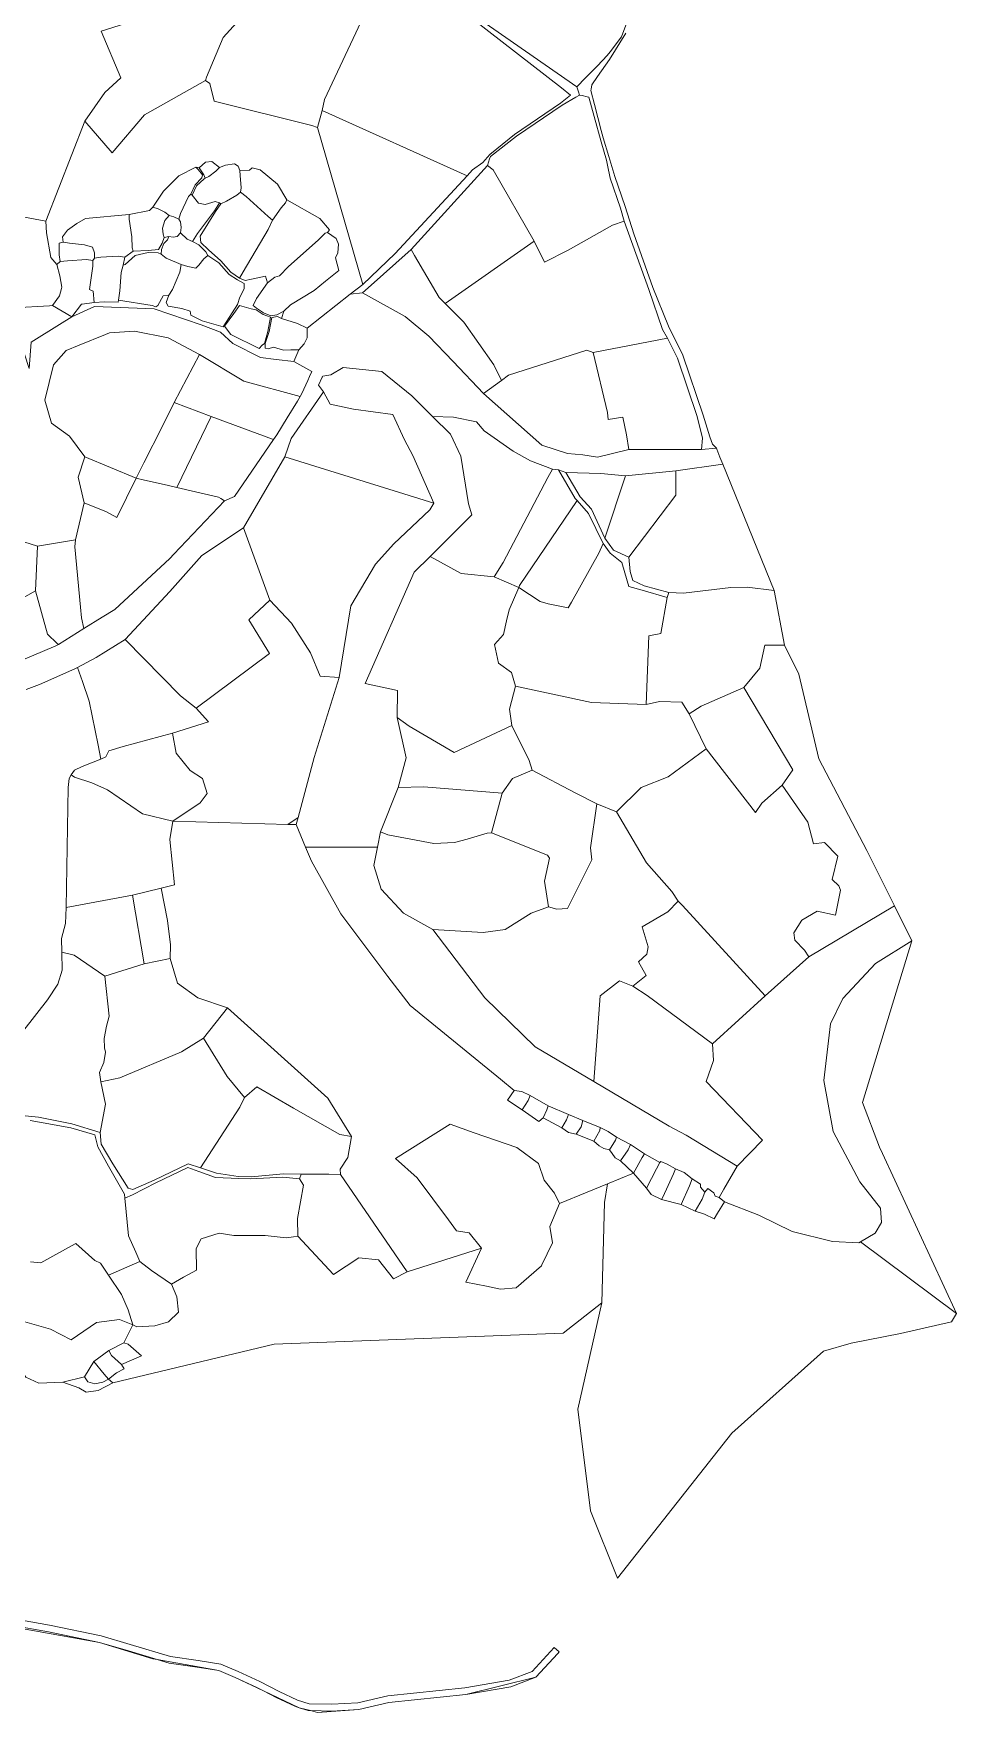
# Model space of a CAD drawing. Header units: metres. Extents: x 542555 to 550520, y 1840485 to 1846995.
# Drawn here: x 548103 to 548652, y 1840485 to 1841484 of the extents above; entities that cross this region are included whole.
import ezdxf

# ---------------------------------------------------------------- set-up
doc = ezdxf.new("R2010")
doc.units = ezdxf.units.M
doc.header["$MEASUREMENT"] = 0
doc.layers.add('Level 30', color=7, linetype='Continuous', lineweight=0)

msp = doc.modelspace()

# ---------------------------------------------------------------- linework, layer by layer
at = {"layer": 'Level 30', "color": 7, "linetype": 'Continuous', "lineweight": 0, "flags": 128}
for points in [[(548466.4483, 1841562.2186), (548468.21, 1841552.74), (548466.53, 1841538.55), (548464.9396, 1841528.7557), (548461.17, 1841505.54), (548458.6708, 1841498.8053), (548452.39, 1841481.88), (548445.5209, 1841472.8849), (548443.86, 1841470.71), (548437.9622, 1841464.6264), (548430.8931, 1841457.3346), (548425.77, 1841452.05), (548364.61, 1841494.42), (548377.06, 1841518.1), (548410.59, 1841556.35), (548406.58, 1841560.08), (548420.91, 1841585.74), (548456.52, 1841578), (548463.69, 1841577.06), (548466.4483, 1841562.2186)], [(548205.37, 1841457.71), (548204.83, 1841455.92), (548168.54, 1841435.34), (548149.21, 1841412.77), (548133.06, 1841431.68), (548144.97, 1841448.73), (548154.52, 1841457.47), (548142.74, 1841485.24), (548179.83, 1841496.77), (548202.71, 1841504.03), (548207.23, 1841505.54), (548230.94, 1841513.6), (548238.44, 1841507.42), (548237.03, 1841505.31), (548215.27, 1841481.32), (548205.37, 1841457.71)], [(548275.56, 1841444.61), (548274.18, 1841437.98), (548271.46, 1841427.91), (548268.17, 1841429.05), (548210.04, 1841443.52), (548207.3, 1841454.03), (548204.83, 1841455.92), (548205.37, 1841457.71), (548215.27, 1841481.32), (548237.03, 1841505.31), (548238.44, 1841507.42), (548253.36, 1841503.94), (548273.86, 1841503.21), (548295.33, 1841503.01), (548303.32, 1841505.38), (548298.9, 1841493.86), (548275.56, 1841444.61)], [(548388.67, 1841423.66), (548373.92, 1841411.89), (548369.77, 1841406.99), (548363.71, 1841402.75), (548360.47, 1841399.23), (548274.18, 1841437.98), (548275.56, 1841444.61), (548298.9, 1841493.86), (548303.32, 1841505.38), (548308.2, 1841505), (548319.05, 1841504.99), (548341.73, 1841502.05), (548349.17, 1841498.01), (548363.63, 1841492.51), (548416.67, 1841451.53), (548421.92, 1841447.18), (548416.03, 1841442.33), (548388.67, 1841423.66)], [(548271.46, 1841427.91), (548298.39, 1841334.6), (548290.93, 1841328.72), (548265.25, 1841308.5), (548259.47, 1841311.41), (548249.95, 1841314.24), (548251.34, 1841318.57), (548255.34, 1841322.52), (548269.44, 1841330.98), (548276.12, 1841336.49), (548284.13, 1841342.8), (548282.18, 1841350.3), (548283.47, 1841353.25), (548283.98, 1841358.58), (548282.53, 1841361.83), (548277.47, 1841365.38), (548278.67, 1841367.01), (548272.94, 1841373.82), (548253.27, 1841384.9), (548247.66, 1841394.18), (548237.29, 1841402.65), (548232.49, 1841403.88), (548231.07, 1841402.46), (548225.3, 1841402.21), (548224.35, 1841404.81), (548222.06, 1841406.32), (548216.68, 1841405.52), (548213.23, 1841404.08), (548208.54, 1841407.59), (548204.89, 1841407.3), (548201.11, 1841403.96), (548199.08, 1841404.38), (548188.95, 1841399.23), (548179.84, 1841389.98), (548173.51, 1841380.55), (548171.54, 1841378.54), (548159.39, 1841376.18), (548133.38, 1841373.85), (548128.29, 1841370.76), (548122.62, 1841366.79), (548119.81, 1841362.82), (548120.12, 1841359.63), (548117.72, 1841359.04), (548117.68, 1841352.22), (548118.28, 1841348.27), (548116.42, 1841346.35), (548112.85, 1841350.54), (548110.23, 1841365.28), (548109.79, 1841372.1), (548133.06, 1841431.68), (548149.21, 1841412.77), (548168.54, 1841435.34), (548204.83, 1841455.92), (548207.3, 1841454.03), (548210.04, 1841443.52), (548268.17, 1841429.05), (548271.46, 1841427.91)], [(548406.54, 1841347.86), (548400.36, 1841360.22), (548375.92, 1841402.62), (548372.66, 1841405.25), (548373.85, 1841409.22), (548374.46, 1841410.67), (548389.83, 1841422.67), (548416.93, 1841441.11), (548425.0846, 1841445.8865), (548427.31, 1841447.19), (548428.9312, 1841446.8258), (548431.9559, 1841446.1464), (548432.83, 1841445.95), (548436.0962, 1841434.3478), (548440.3099, 1841419.3801), (548443.37, 1841408.51), (548444.0317, 1841405.3784), (548445.65, 1841397.72), (548451.69, 1841379.9), (548453.84, 1841372.25), (548446.92, 1841369.81), (548420.63, 1841354.88), (548406.54, 1841347.86)], [(548274.18, 1841437.98), (548360.47, 1841399.23), (548317.74, 1841352.95), (548298.39, 1841334.6), (548271.46, 1841427.91), (548274.18, 1841437.98)], [(548199.08, 1841404.38), (548200.39, 1841402.92), (548203.09, 1841399.7), (548202.72, 1841398.04), (548198.66, 1841393.83), (548196.16, 1841388.3), (548194.73, 1841386.93), (548190.02, 1841376.79), (548188.91, 1841373.42), (548185.97, 1841374.73), (548183.24, 1841375.56), (548180.63, 1841377.51), (548176.6, 1841379.56), (548173.51, 1841380.55), (548179.84, 1841389.98), (548188.95, 1841399.23), (548199.08, 1841404.38)], [(548201.11, 1841403.96), (548203.79, 1841399.65), (548204.59, 1841397.72), (548204.01, 1841397.42), (548199.39, 1841393.2), (548196.94, 1841387.59), (548196.16, 1841388.3), (548198.66, 1841393.83), (548202.72, 1841398.04), (548203.09, 1841399.7), (548200.39, 1841402.92), (548199.08, 1841404.38), (548201.11, 1841403.96)], [(548226.12, 1841391.97), (548225.6, 1841389.45), (548223.41, 1841387.73), (548217.34, 1841384.13), (548213.92, 1841382.48), (548213.24, 1841383.11), (548210.54, 1841383.92), (548204.61, 1841382.16), (548200.67, 1841382.88), (548196.94, 1841387.59), (548199.39, 1841393.2), (548204.01, 1841397.42), (548204.59, 1841397.72), (548206.79, 1841398.83), (548210.95, 1841401.83), (548213.23, 1841404.08), (548216.68, 1841405.52), (548222.06, 1841406.32), (548224.35, 1841404.81), (548225.3, 1841402.21), (548225.36, 1841399.32), (548226.12, 1841391.97)], [(548201.11, 1841403.96), (548204.89, 1841407.3), (548208.54, 1841407.59), (548213.23, 1841404.08), (548210.95, 1841401.83), (548206.79, 1841398.83), (548204.59, 1841397.72), (548203.79, 1841399.65), (548201.11, 1841403.96)], [(548225.3, 1841402.21), (548231.07, 1841402.46), (548232.49, 1841403.88), (548237.29, 1841402.65), (548247.66, 1841394.18), (548253.27, 1841384.9), (548252.43, 1841383.16), (548249.76, 1841380.18), (548244.65, 1841372.86), (548242.08, 1841374.9), (548228.95, 1841386.89), (548225.6, 1841389.45), (548226.12, 1841391.97), (548225.36, 1841399.32), (548225.3, 1841402.21)], [(548400.36, 1841360.22), (548347.47, 1841323.13), (548343.88, 1841326.7), (548329.2, 1841351.78), (548327.22, 1841355.25), (548372.66, 1841405.25), (548375.92, 1841402.62), (548400.36, 1841360.22)], [(548196.94, 1841387.59), (548200.67, 1841382.88), (548204.61, 1841382.16), (548210.54, 1841383.92), (548213.24, 1841383.11), (548210.08, 1841378.31), (548200.03, 1841364.78), (548197.17, 1841360.18), (548194, 1841361.48), (548189.91, 1841365.31), (548190.28, 1841368.47), (548190.02, 1841371.79), (548188.91, 1841373.42), (548190.02, 1841376.79), (548194.73, 1841386.93), (548196.16, 1841388.3), (548196.94, 1841387.59)], [(548227.16, 1841342.13), (548224.97, 1841338.31), (548219.95, 1841341.79), (548213.89, 1841348.56), (548206.55, 1841355.12), (548201.97, 1841359.58), (548201.55, 1841363.27), (548210.76, 1841377.92), (548213.92, 1841382.48), (548217.34, 1841384.13), (548223.41, 1841387.73), (548225.6, 1841389.45), (548228.95, 1841386.89), (548242.08, 1841374.9), (548244.65, 1841372.86), (548242.03, 1841367.14), (548227.16, 1841342.13)], [(548278.67, 1841367.01), (548277.47, 1841365.38), (548276.1, 1841365.05), (548271.84, 1841360.87), (548254.16, 1841345.31), (548248.92, 1841339.71), (548246.04, 1841338.84), (548241.8, 1841335.44), (548240.57, 1841339.54), (548232.22, 1841337.7), (548228.4, 1841336.92), (548224.97, 1841338.31), (548227.16, 1841342.13), (548242.03, 1841367.14), (548244.65, 1841372.86), (548249.76, 1841380.18), (548252.43, 1841383.16), (548253.27, 1841384.9), (548272.94, 1841373.82), (548278.67, 1841367.01)], [(548118.02, 1841327.73), (548113.73, 1841321.97), (548112.0265, 1841321.8681), (548090.83, 1841320.6), (548086.07, 1841319.56), (548081.58, 1841329.72), (548081.44, 1841337.2), (548074.1, 1841347.42), (548067.31, 1841354.36), (548083.9427, 1841366.1221), (548090.19, 1841370.54), (548093.7109, 1841372.5703), (548097.04, 1841374.49), (548109.79, 1841372.1), (548110.23, 1841365.28), (548112.85, 1841350.54), (548116.42, 1841346.35), (548118.15, 1841339.76), (548119.4, 1841332.94), (548119.1871, 1841332.1361), (548118.02, 1841327.73)], [(548161.74, 1841354.43), (548156.86, 1841350.76), (548152.77, 1841351.37), (548142.5, 1841350.69), (548138.81, 1841350.11), (548138.75, 1841353.33), (548137.68, 1841356.81), (548132.81, 1841358.03), (548123.82, 1841359.01), (548120.12, 1841359.63), (548119.81, 1841362.82), (548122.62, 1841366.79), (548128.29, 1841370.76), (548133.38, 1841373.85), (548159.39, 1841376.18), (548159.5, 1841373.4), (548161.04, 1841362.83), (548161.11, 1841356.39), (548161.74, 1841354.43)], [(548173.51, 1841380.55), (548176.6, 1841379.56), (548180.63, 1841377.51), (548183.24, 1841375.56), (548180.59, 1841372.5), (548179.16, 1841367.95), (548179.59, 1841364.5), (548180.15, 1841362.45), (548179.11, 1841359.08), (548176.92, 1841355.3), (548170.69, 1841354.7), (548161.74, 1841354.43), (548161.11, 1841356.39), (548161.04, 1841362.83), (548159.5, 1841373.4), (548159.39, 1841376.18), (548171.54, 1841378.54), (548173.51, 1841380.55)], [(548190.28, 1841368.47), (548189.91, 1841365.31), (548187.91, 1841363.11), (548185.68, 1841362.76), (548182.91, 1841363), (548180.15, 1841362.45), (548179.59, 1841364.5), (548179.16, 1841367.95), (548180.59, 1841372.5), (548183.24, 1841375.56), (548185.97, 1841374.73), (548188.91, 1841373.42), (548190.02, 1841371.79), (548190.28, 1841368.47)], [(548479.72, 1841302.58), (548435.41, 1841294.08), (548431.77, 1841295.52), (548385.09, 1841280.59), (548380.95, 1841277.52), (548376.33, 1841286.81), (548358.62, 1841312.08), (548347.47, 1841323.13), (548400.36, 1841360.22), (548406.54, 1841347.86), (548420.63, 1841354.88), (548446.92, 1841369.81), (548453.84, 1841372.25), (548468.5, 1841331.45), (548476.68, 1841307.72), (548479.72, 1841302.58)], [(548180.15, 1841362.45), (548182.91, 1841363), (548182.16, 1841361.03), (548179.98, 1841358.8), (548178.58, 1841355.41), (548178.42, 1841352.51), (548176.62, 1841353.35), (548170.69, 1841353.6), (548163.05, 1841351.79), (548157.05, 1841346.44), (548155.91, 1841345.96), (548156.86, 1841350.76), (548161.74, 1841354.43), (548170.69, 1841354.7), (548176.92, 1841355.3), (548179.11, 1841359.08), (548180.15, 1841362.45)], [(548194.33, 1841345.29), (548190.44, 1841346.44), (548187.52, 1841347.56), (548181.49, 1841350.17), (548178.42, 1841352.51), (548178.58, 1841355.41), (548179.98, 1841358.8), (548182.16, 1841361.03), (548182.91, 1841363), (548185.68, 1841362.76), (548187.91, 1841363.11), (548189.91, 1841365.31), (548194, 1841361.48), (548197.17, 1841360.18), (548200.82, 1841358.09), (548205.1, 1841353.97), (548206.2, 1841351.7), (548203.9, 1841349.7), (548200.95, 1841346), (548198.99, 1841344.25), (548194.33, 1841345.29)], [(548277.47, 1841365.38), (548282.53, 1841361.83), (548283.98, 1841358.58), (548283.47, 1841353.25), (548282.18, 1841350.3), (548284.13, 1841342.8), (548276.12, 1841336.49), (548269.44, 1841330.98), (548255.34, 1841322.52), (548251.34, 1841318.57), (548247.17, 1841316.48), (548243.6, 1841315.88), (548239.32, 1841317.61), (548235.14, 1841320.38), (548233.12, 1841322.04), (548235.26, 1841326.11), (548241.8, 1841335.44), (548246.04, 1841338.84), (548248.92, 1841339.71), (548254.16, 1841345.31), (548271.84, 1841360.87), (548276.1, 1841365.05), (548277.47, 1841365.38)], [(548138.81, 1841350.11), (548137.73, 1841348.79), (548133.92, 1841349.48), (548122.64, 1841348.56), (548118.28, 1841348.27), (548117.68, 1841352.22), (548117.72, 1841359.04), (548120.12, 1841359.63), (548123.82, 1841359.01), (548132.81, 1841358.03), (548137.68, 1841356.81), (548138.75, 1841353.33), (548138.81, 1841350.11)], [(548178.42, 1841352.51), (548181.49, 1841350.17), (548187.52, 1841347.56), (548190.44, 1841346.44), (548189.59, 1841341.86), (548185.15, 1841331.54), (548183.02, 1841328.22), (548179.6, 1841327.86), (548176.53, 1841321.99), (548175.18, 1841321.32), (548173.12, 1841322.1), (548153.12, 1841325.28), (548153.93, 1841330.73), (548154.63, 1841341.66), (548155.91, 1841345.96), (548157.05, 1841346.44), (548163.05, 1841351.79), (548170.69, 1841353.6), (548176.62, 1841353.35), (548178.42, 1841352.51)], [(548380.95, 1841277.52), (548370.14, 1841269.74), (548352.14, 1841288.71), (548337.6, 1841303.87), (548323.67, 1841315.5), (548298.31, 1841329.59), (548301.54, 1841332.55), (548327.22, 1841355.25), (548329.2, 1841351.78), (548343.88, 1841326.7), (548347.47, 1841323.13), (548358.62, 1841312.08), (548376.33, 1841286.81), (548380.95, 1841277.52)], [(548131.5034, 1841322.9134), (548130.98, 1841322.85), (548125.33, 1841315.26), (548113.73, 1841321.97), (548118.02, 1841327.73), (548119.1871, 1841332.1361), (548119.4, 1841332.94), (548118.15, 1841339.76), (548116.42, 1841346.35), (548118.28, 1841348.27), (548122.64, 1841348.56), (548133.92, 1841349.48), (548137.73, 1841348.79), (548137.83, 1841345.42), (548135.84, 1841331.47), (548138, 1841330.65), (548138.57, 1841323.77), (548131.5034, 1841322.9134)], [(548156.86, 1841350.76), (548155.91, 1841345.96), (548154.63, 1841341.66), (548153.93, 1841330.73), (548153.12, 1841325.28), (548152.8, 1841323.92), (548144.82, 1841324.22), (548138.57, 1841323.77), (548138, 1841330.65), (548135.84, 1841331.47), (548137.83, 1841345.42), (548137.73, 1841348.79), (548138.81, 1841350.11), (548142.5, 1841350.69), (548152.77, 1841351.37), (548156.86, 1841350.76)], [(548223.79, 1841337.36), (548227.92, 1841335.02), (548227.74, 1841331.95), (548225.2, 1841326.95), (548223.91, 1841322.66), (548220.77, 1841317.58), (548215.27, 1841309.37), (548202.86, 1841312.89), (548196.05, 1841316.23), (548195.79, 1841318.65), (548190.83, 1841320.17), (548182.51, 1841321.66), (548181.43, 1841323.78), (548183.02, 1841328.22), (548185.15, 1841331.54), (548189.59, 1841341.86), (548190.44, 1841346.44), (548194.33, 1841345.29), (548198.99, 1841344.25), (548200.95, 1841346), (548203.9, 1841349.7), (548206.2, 1841351.7), (548212.81, 1841347.34), (548218.98, 1841340.55), (548223.79, 1841337.36)], [(548118.0374, 1841310.719), (548101.08, 1841300.16), (548099.93, 1841284.51), (548097.11, 1841293.1), (548096.68, 1841303.31), (548089.57, 1841310.87), (548086.07, 1841319.56), (548090.83, 1841320.6), (548112.0265, 1841321.8681), (548113.73, 1841321.97), (548125.33, 1841315.26), (548118.0374, 1841310.719)], [(548239.06, 1841316.73), (548243.46, 1841315.03), (548241.99, 1841306.65), (548239.9, 1841299.44), (548238.48, 1841298.38), (548236.8, 1841296.42), (548219.98, 1841304.69), (548216.22, 1841309.65), (548221.74, 1841317.26), (548225.02, 1841322.12), (548231.97, 1841320.02), (548234.96, 1841319.45), (548239.06, 1841316.73)], [(548249.95, 1841314.24), (548259.47, 1841311.41), (548265.25, 1841308.5), (548265.23, 1841302.75), (548263.54, 1841299.23), (548260.26, 1841295.69), (548255.54, 1841295.67), (548251.13, 1841295.48), (548245.37, 1841297.27), (548242.09, 1841296.32), (548240.32, 1841296.73), (548240.38, 1841299.34), (548242.66, 1841306.53), (548244.26, 1841314.96), (548247.56, 1841315.52), (548249.95, 1841314.24)], [(548201.23, 1841292.91), (548186.15, 1841264.38), (548178.9458, 1841249.9748), (548168.187, 1841228.4619), (548163.64, 1841219.37), (548133.05, 1841232.09), (548123.94, 1841244.41), (548113.18, 1841252.06), (548109.27, 1841265.65), (548114.39, 1841286.66), (548121.96, 1841295.35), (548129.6124, 1841298.4592), (548145.273, 1841304.822), (548147.68, 1841305.8), (548162.5, 1841306.69), (548182.7, 1841302.85), (548201.23, 1841292.91)], [(548500.54, 1841243.18), (548500.02, 1841236.42), (548456.77, 1841236.41), (548455.4, 1841245.09), (548453.16, 1841255.67), (548444.41, 1841254.31), (548443.96, 1841258.34), (548435.41, 1841294.08), (548479.72, 1841302.58), (548485.74, 1841290.77), (548497.42, 1841255.97), (548500.54, 1841243.18)], [(548261.0516, 1841267.8803), (548261.2, 1841267.84), (548259.5312, 1841265.1417), (548253.4509, 1841255.31), (548247.18, 1841245.17), (548245.27, 1841242.38), (548244.7302, 1841242.5778), (548208.27, 1841255.94), (548186.15, 1841264.38), (548201.23, 1841292.91), (548227.55, 1841276.98), (548261.0516, 1841267.8803)], [(548435.41, 1841294.08), (548443.96, 1841258.34), (548444.41, 1841254.31), (548453.16, 1841255.67), (548455.4, 1841245.09), (548456.77, 1841236.41), (548438.11, 1841231.91), (548429.33, 1841233.31), (548420.23, 1841234.06), (548404.91, 1841238.92), (548370.14, 1841269.74), (548380.95, 1841277.52), (548385.09, 1841280.59), (548431.77, 1841295.52), (548435.41, 1841294.08)], [(548361.2, 1841204.17), (548363.19, 1841197.63), (548338.55, 1841172.86), (548329.01, 1841163.46), (548299.88, 1841097.28), (548318.96, 1841093.03), (548318.88, 1841077.08), (548324.23, 1841053), (548319.37, 1841035.41), (548309.02, 1841009.11), (548307.22, 1841000), (548264.32, 1841000), (548258.84, 1841013.36), (548259.9807, 1841017.6403), (548269.46, 1841053.21), (548284.26, 1841100.76), (548291.38, 1841143.48), (548305.94, 1841168.24), (548316.87, 1841180.37), (548338.37, 1841200.48), (548340.64, 1841204.58), (548328.24, 1841232.84), (548323.24, 1841242.09), (548316.32, 1841257.2), (548292.93, 1841260.33), (548278.94, 1841263.41), (548275.02, 1841270.76), (548272.12, 1841274.62), (548274.3239, 1841279.3787), (548274.4461, 1841279.6425), (548274.57, 1841279.91), (548274.5975, 1841279.9145), (548279.37, 1841280.7), (548286.68, 1841285.14), (548309.78, 1841282.83), (548327.64, 1841268.31), (548339.9, 1841256), (548350.52, 1841245.42), (548356.68, 1841232.5), (548361.2, 1841204.17)], [(548208.27, 1841255.94), (548187.74, 1841213.76), (548181.9739, 1841215.1022), (548168.4471, 1841218.251), (548163.64, 1841219.37), (548168.187, 1841228.4619), (548178.9458, 1841249.9748), (548186.15, 1841264.38), (548208.27, 1841255.94)], [(548340.64, 1841204.58), (548252.1, 1841231.94), (548255.85, 1841242.91), (548275.02, 1841270.76), (548278.94, 1841263.41), (548292.93, 1841260.33), (548316.32, 1841257.2), (548323.24, 1841242.09), (548328.24, 1841232.84), (548340.64, 1841204.58)], [(548208.27, 1841255.94), (548244.7302, 1841242.5778), (548245.27, 1841242.38), (548221.99, 1841208.39), (548216.22, 1841205.96), (548213.93, 1841207.2198), (548212.53, 1841207.99), (548187.74, 1841213.76), (548208.27, 1841255.94)], [(548381.9, 1841169.17), (548376.6, 1841160.69), (548356.85, 1841162.72), (548338.55, 1841172.86), (548363.19, 1841197.63), (548361.2, 1841204.17), (548356.68, 1841232.5), (548350.52, 1841245.42), (548339.9, 1841256), (548352.43, 1841255.63), (548366, 1841252.86), (548370.55, 1841247.55), (548387.84, 1841235.49), (548398.16, 1841229.7), (548411.2, 1841224.61), (548408.41, 1841219.83), (548381.9, 1841169.17)], [(548133.05, 1841232.09), (548163.64, 1841219.37), (548152.15, 1841196.03), (548145.99, 1841199.26), (548132.72, 1841204.77), (548129.14, 1841220.01), (548133.05, 1841232.09)], [(548252.1, 1841231.94), (548340.64, 1841204.58), (548338.37, 1841200.48), (548316.87, 1841180.37), (548305.94, 1841168.24), (548291.38, 1841143.48), (548284.26, 1841100.76), (548273.12, 1841101.56), (548267.28, 1841115.44), (548256, 1841133.11), (548243.13, 1841146.9), (548227.42, 1841189.73), (548252.1, 1841231.94)], [(548391.57, 1841155.6), (548391.24, 1841154.41), (548376.6, 1841160.69), (548381.9, 1841169.17), (548408.41, 1841219.83), (548411.2, 1841224.61), (548414.92, 1841224.21), (548424.81, 1841207.33), (548426.04, 1841206.09), (548391.57, 1841155.6)], [(548480.58, 1841151.3), (548479.56, 1841148.41), (548464.69, 1841152.83), (548456.66, 1841154.87), (548454.38, 1841163.1), (548452.59, 1841169.29), (548445.56, 1841174.84), (548441.5, 1841180.49), (548432.66, 1841198.29), (548426.04, 1841206.09), (548424.81, 1841207.33), (548414.92, 1841224.21), (548419.24, 1841222.8), (548427.71, 1841208.27), (548434.55, 1841200.87), (548442.35, 1841183.7), (548447.63, 1841176.61), (548456.79, 1841172.31), (548457.4, 1841163.84), (548458.99, 1841158.56), (548465.91, 1841155.34), (548480.58, 1841151.3)], [(548454.71, 1841220.69), (548442.35, 1841183.7), (548434.55, 1841200.87), (548427.71, 1841208.27), (548419.24, 1841222.8), (548440, 1841222.16), (548454.71, 1841220.69)], [(548484.58, 1841209.18), (548456.79, 1841172.31), (548447.63, 1841176.61), (548442.35, 1841183.7), (548454.71, 1841220.69), (548484.73, 1841223.73), (548484.58, 1841209.18)], [(548489.25, 1841151), (548480.58, 1841151.3), (548465.91, 1841155.34), (548458.99, 1841158.56), (548457.4, 1841163.84), (548456.79, 1841172.31), (548484.58, 1841209.18), (548484.73, 1841223.73), (548512.59, 1841227.73), (548543.15, 1841152.61), (548527.1, 1841154.47), (548517.32, 1841154.31), (548489.25, 1841151)], [(548187.74, 1841213.76), (548212.53, 1841207.99), (548213.93, 1841207.2198), (548216.22, 1841205.96), (548185.9655, 1841174.1854), (548183.58, 1841171.68), (548150.8, 1841141.32), (548143.4349, 1841136.7438), (548132.42, 1841129.9), (548131.13, 1841136.34), (548130.5281, 1841142.703), (548127.14, 1841178.52), (548127.53, 1841182.67), (548132.72, 1841204.77), (548145.99, 1841199.26), (548152.15, 1841196.03), (548163.64, 1841219.37), (548168.4471, 1841218.251), (548181.9739, 1841215.1022), (548187.74, 1841213.76)], [(548403.98, 1841146.09), (548391.24, 1841154.41), (548391.57, 1841155.6), (548426.04, 1841206.09), (548432.66, 1841198.29), (548441.5, 1841180.49), (548438.81, 1841174.71), (548422.64, 1841145.69), (548420.57, 1841142.28), (548408.79, 1841144.69), (548403.98, 1841146.09)], [(548104.88, 1841178.87), (548103.68, 1841152.45), (548088.68, 1841143.87), (548081.2, 1841136.57), (548089.63, 1841124.03), (548091.18, 1841116.36), (548094.69, 1841110.79), (548082.35, 1841106.81), (548056.02, 1841115.91), (548041.17, 1841121.56), (548029.72, 1841121.94), (548032.39, 1841130.01), (548033.36, 1841133.32), (548042.65, 1841149.58), (548061.31, 1841184.61), (548063.47, 1841191.99), (548104.88, 1841178.87)], [(548127.53, 1841182.67), (548127.14, 1841178.52), (548130.5281, 1841142.703), (548131.13, 1841136.34), (548132.42, 1841129.9), (548117.31, 1841120.36), (548116.5656, 1841121.067), (548110.75, 1841126.59), (548103.68, 1841152.45), (548104.88, 1841178.87), (548127.53, 1841182.67)], [(548227.42, 1841189.73), (548243.13, 1841146.9), (548230.52, 1841135.09), (548242.87, 1841115.17), (548199.24, 1841082.63), (548189.92, 1841090), (548156.99, 1841123.36), (548167.79, 1841134.89), (548183.64, 1841151.95), (548202.68, 1841173.4), (548227.42, 1841189.73)], [(548376.6, 1841160.69), (548391.24, 1841154.41), (548385.57, 1841140.96), (548383.91, 1841134.55), (548382.03, 1841126.44), (548376.85, 1841120.46), (548379.07, 1841109.31), (548386.95, 1841103.82), (548389.35, 1841095.72), (548385.77, 1841082.06), (548387.15, 1841072.21), (548352.69, 1841056.13), (548326.04, 1841071.85), (548318.88, 1841077.08), (548318.96, 1841093.03), (548299.88, 1841097.28), (548329.01, 1841163.46), (548338.55, 1841172.86), (548356.85, 1841162.72), (548376.6, 1841160.69)], [(548468.5, 1841125.65), (548467.05, 1841084.79), (548434.39, 1841085.98), (548389.35, 1841095.72), (548386.95, 1841103.82), (548379.07, 1841109.31), (548376.85, 1841120.46), (548382.03, 1841126.44), (548383.91, 1841134.55), (548385.57, 1841140.96), (548391.24, 1841154.41), (548403.98, 1841146.09), (548408.79, 1841144.69), (548420.57, 1841142.28), (548422.64, 1841145.69), (548438.81, 1841174.71), (548441.5, 1841180.49), (548445.56, 1841174.84), (548452.59, 1841169.29), (548454.38, 1841163.1), (548456.66, 1841154.87), (548464.69, 1841152.83), (548479.56, 1841148.41), (548475.82, 1841126.99), (548468.5, 1841125.65)], [(548103.68, 1841152.45), (548110.75, 1841126.59), (548116.5656, 1841121.067), (548117.31, 1841120.36), (548115.7262, 1841119.6899), (548094.69, 1841110.79), (548091.18, 1841116.36), (548089.63, 1841124.03), (548081.2, 1841136.57), (548088.68, 1841143.87), (548103.68, 1841152.45)], [(548543.15, 1841152.61), (548549.38, 1841119.97), (548537.69, 1841119.99), (548534.55, 1841106.37), (548525.06, 1841094.84), (548499.82, 1841083.69), (548492.49, 1841079.31), (548488.18, 1841086.2), (548474.91, 1841086.5), (548467.05, 1841084.79), (548468.5, 1841125.65), (548475.82, 1841126.99), (548479.56, 1841148.41), (548480.58, 1841151.3), (548489.25, 1841151), (548517.32, 1841154.31), (548527.1, 1841154.47), (548543.15, 1841152.61)], [(548243.13, 1841146.9), (548256, 1841133.11), (548267.28, 1841115.44), (548273.12, 1841101.56), (548284.26, 1841100.76), (548269.46, 1841053.21), (548259.9807, 1841017.6403), (548253.8829, 1841013.5029), (548185.29, 1841015.48), (548201.64, 1841026.35), (548205.76, 1841031.75), (548203.06, 1841040.73), (548195.63, 1841045.51), (548187.46, 1841055.86), (548185.13, 1841067.63), (548206.63, 1841074.4), (548199.24, 1841082.63), (548242.87, 1841115.17), (548230.52, 1841135.09), (548243.13, 1841146.9)], [(548206.63, 1841074.4), (548185.13, 1841067.63), (548155.82, 1841059.76), (548147.31, 1841057.16), (548145.49, 1841053.67), (548142.52, 1841052.21), (548140.91, 1841060.57), (548135.7, 1841086.82), (548131.58, 1841098.42), (548128.63, 1841106.8), (548139.72, 1841112.68), (548156.99, 1841123.36), (548189.92, 1841090), (548199.24, 1841082.63), (548206.63, 1841074.4)], [(548549.38, 1841119.97), (548557.9161, 1841102.7687), (548569.75, 1841052.43), (548598.37, 1840998), (548614.7303, 1840965.0346), (548563.85, 1840934.63), (548561.16, 1840938.69), (548555.5, 1840944.63), (548554.96, 1840949.06), (548559.55, 1840956.55), (548568.79, 1840961.87), (548579.69, 1840959.47), (548582.56, 1840974.33), (548581.69, 1840976.96), (548577.68, 1840980.66), (548581.08, 1840994.55), (548573.11, 1841002.68), (548566.66, 1841001.93), (548563.11, 1841014.73), (548548.02, 1841036.87), (548554.2, 1841046), (548525.06, 1841094.84), (548534.55, 1841106.37), (548537.69, 1841119.99), (548549.38, 1841119.97)], [(548463.96, 1841035.45), (548449.41, 1841020.94), (548437.71, 1841025.74), (548424.78, 1841032.14), (548399.08, 1841045.66), (548397.38, 1841051.52), (548387.15, 1841072.21), (548385.77, 1841082.06), (548389.35, 1841095.72), (548434.39, 1841085.98), (548467.05, 1841084.79), (548474.91, 1841086.5), (548488.18, 1841086.2), (548492.49, 1841079.31), (548502.76, 1841058.4), (548480.13, 1841041.81), (548463.96, 1841035.45)], [(548525.06, 1841094.84), (548554.2, 1841046), (548548.02, 1841036.87), (548535.75, 1841026.15), (548532.05, 1841020.45), (548502.76, 1841058.4), (548492.49, 1841079.31), (548499.82, 1841083.69), (548525.06, 1841094.84)], [(548387.4, 1841040.79), (548381.26, 1841032.06), (548334.74, 1841035.82), (548319.37, 1841035.41), (548324.23, 1841053), (548318.88, 1841077.08), (548326.04, 1841071.85), (548352.69, 1841056.13), (548387.15, 1841072.21), (548397.38, 1841051.52), (548399.08, 1841045.66), (548387.4, 1841040.79)], [(548201.64, 1841026.35), (548185.29, 1841015.48), (548167.4, 1841019.73), (548146.56, 1841033.97), (548137.18, 1841038.14), (548126.81, 1841041.52), (548124.85, 1841043.04), (548126.97, 1841045.74), (548131.44, 1841047.96), (548142.52, 1841052.21), (548145.49, 1841053.67), (548147.31, 1841057.16), (548155.82, 1841059.76), (548185.13, 1841067.63), (548187.46, 1841055.86), (548195.63, 1841045.51), (548203.06, 1841040.73), (548205.76, 1841031.75), (548201.64, 1841026.35)], [(548561.16, 1840938.69), (548563.85, 1840934.63), (548537.84, 1840911.58), (548488.57, 1840965.31), (548486.06, 1840967.86), (548482.33, 1840973.52), (548467.22, 1840990.64), (548449.41, 1841020.94), (548463.96, 1841035.45), (548480.13, 1841041.81), (548502.76, 1841058.4), (548532.05, 1841020.45), (548535.75, 1841026.15), (548548.02, 1841036.87), (548563.11, 1841014.73), (548566.66, 1841001.93), (548573.11, 1841002.68), (548581.08, 1840994.55), (548577.68, 1840980.66), (548581.69, 1840976.96), (548582.56, 1840974.33), (548579.69, 1840959.47), (548568.79, 1840961.87), (548559.55, 1840956.55), (548554.96, 1840949.06), (548555.5, 1840944.63), (548561.16, 1840938.69)], [(548186.29, 1840977.51), (548178.53, 1840975.57), (548161.4, 1840971.29), (548121.96, 1840963.96), (548123.15, 1841035.37), (548123.68, 1841040.83), (548124.85, 1841043.04), (548126.81, 1841041.52), (548137.18, 1841038.14), (548146.56, 1841033.97), (548167.4, 1841019.73), (548185.29, 1841015.48), (548183.62, 1841004.55), (548186.29, 1840977.51)], [(548413.93, 1840963.16), (548408.89, 1840964.43), (548406.51, 1840979.79), (548409.41, 1840993.33), (548408.4, 1840995.22), (548374.98, 1841008.45), (548381.26, 1841032.06), (548387.4, 1841040.79), (548399.08, 1841045.66), (548424.78, 1841032.14), (548437.71, 1841025.74), (548433.86, 1840999.46), (548434.59, 1840992.45), (548420.18, 1840963.42), (548413.93, 1840963.16)], [(548381.26, 1841032.06), (548374.98, 1841008.45), (548372.49, 1841008.29), (548360.58, 1841004.69), (548352.92, 1841002.75), (548340.58, 1841002.08), (548313.21, 1841007.32), (548309.02, 1841009.11), (548319.37, 1841035.41), (548334.74, 1841035.82), (548381.26, 1841032.06)], [(548467.07, 1840923.6), (548459.15, 1840917.31), (548451.08, 1840920.37), (548439.62, 1840911.61), (548435.82, 1840860.6), (548400.89, 1840881.16), (548371.02, 1840910.39), (548340.07, 1840951.06), (548370.06, 1840949.22), (548383.14, 1840951.05), (548398.55, 1840960.75), (548408.89, 1840964.43), (548413.93, 1840963.16), (548420.18, 1840963.42), (548434.59, 1840992.45), (548433.86, 1840999.46), (548437.71, 1841025.74), (548449.41, 1841020.94), (548467.22, 1840990.64), (548482.33, 1840973.52), (548486.06, 1840967.86), (548479.91, 1840961.55), (548464.67, 1840952.57), (548468.12, 1840940.61), (548467.4, 1840936.27), (548462.47, 1840931.83), (548467.07, 1840923.6)], [(548459.54, 1840806.15), (548443.983, 1840799.7423), (548431.9032, 1840794.7668), (548415.45, 1840787.99), (548412.5, 1840794.18), (548406.29, 1840802.01), (548402.89, 1840811.76), (548389.98, 1840821.33), (548364.76, 1840830.07), (548350.4, 1840835.13), (548317.87, 1840814.73), (548330.73, 1840803.39), (548349.45, 1840778.3), (548354.17, 1840771.7), (548361.77, 1840770.53), (548368.98, 1840761.55), (548324.79, 1840747.35), (548285.07, 1840805.35), (548284.99, 1840808.47), (548289.55, 1840815.49), (548291.7, 1840827.96), (548277.55, 1840850.77), (548217.86, 1840904.3), (548200.17, 1840910.33), (548188.1, 1840919.01), (548183.86, 1840933.67), (548183.94, 1840941.91), (548182.22, 1840956.25), (548178.53, 1840975.57), (548186.29, 1840977.51), (548183.62, 1841004.55), (548185.29, 1841015.48), (548253.8829, 1841013.5029), (548258.84, 1841013.36), (548264.32, 1841000), (548267.79, 1840991.54), (548285.39, 1840960.21), (548313.27, 1840923.01), (548326.55, 1840905.74), (548380.3057, 1840861.948), (548388.54, 1840855.24), (548384.6, 1840849.45), (548393.17, 1840843.72), (548403.18, 1840836.84), (548405.77, 1840838.88), (548416.84, 1840833.11), (548420.78, 1840830.29), (548425.4, 1840829.24), (548435.79, 1840825.18), (548438.98, 1840822.31), (548441.84, 1840820.71), (548445.23, 1840820.04), (548446.8098, 1840817.7486), (548448.56, 1840815.21), (548451.75, 1840813.39), (548459.54, 1840806.15)], [(548259.9807, 1841017.6403), (548258.84, 1841013.36), (548253.8829, 1841013.5029), (548259.9807, 1841017.6403)], [(548406.51, 1840979.79), (548408.89, 1840964.43), (548398.55, 1840960.75), (548383.14, 1840951.05), (548370.06, 1840949.22), (548340.07, 1840951.06), (548322.53, 1840960.67), (548309.32, 1840974.86), (548305.07, 1840989.04), (548307.23, 1841000), (548309.02, 1841009.11), (548313.21, 1841007.32), (548340.58, 1841002.08), (548352.92, 1841002.75), (548360.58, 1841004.69), (548372.49, 1841008.29), (548374.98, 1841008.45), (548408.4, 1840995.22), (548409.41, 1840993.33), (548406.51, 1840979.79)], [(548513.2291, 1840796.6105), (548510.4, 1840791.7), (548508.09, 1840792.47), (548507.25, 1840794.45), (548503.63, 1840797.03), (548501.87, 1840794.69), (548499.39, 1840797.71), (548499.38, 1840799.51), (548494.45, 1840802.7), (548489.61, 1840806.49), (548484.52, 1840808.69), (548479.57, 1840811.43), (548475.69, 1840813.11), (548475.09, 1840812.36), (548466.11, 1840817.48), (548457.6, 1840823.07), (548449.33, 1840827.42), (548444.45, 1840830.84), (548439.71, 1840833.25), (548429.34, 1840837.33), (548420.81, 1840840.99), (548408.62, 1840846.02), (548397.97, 1840852.22), (548392.98, 1840854.67), (548388.54, 1840855.24), (548380.3057, 1840861.948), (548326.55, 1840905.74), (548313.27, 1840923.01), (548285.39, 1840960.21), (548267.79, 1840991.54), (548264.32, 1841000), (548307.22, 1841000), (548307.23, 1841000), (548305.07, 1840989.04), (548309.32, 1840974.86), (548322.53, 1840960.67), (548340.07, 1840951.06), (548371.02, 1840910.39), (548400.89, 1840881.16), (548435.82, 1840860.6), (548480.67, 1840833.95), (548490.87, 1840828.71), (548521.07, 1840810.22), (548513.2291, 1840796.6105)], [(548183.94, 1840941.91), (548183.86, 1840933.67), (548168.4, 1840930.55), (548161.4, 1840971.29), (548178.53, 1840975.57), (548182.22, 1840956.25), (548183.94, 1840941.91)], [(548161.4, 1840971.29), (548168.4, 1840930.55), (548144.94, 1840923.19), (548126.71, 1840935.67), (548119.28, 1840937.58), (548119.21, 1840945.67), (548121.48, 1840954.63), (548121.96, 1840963.96), (548161.4, 1840971.29)], [(548537.84, 1840911.58), (548506.53, 1840882.94), (548467.55, 1840911.71), (548459.15, 1840917.31), (548467.07, 1840923.6), (548462.47, 1840931.83), (548467.4, 1840936.27), (548468.12, 1840940.61), (548464.67, 1840952.57), (548479.91, 1840961.55), (548486.06, 1840967.86), (548488.57, 1840965.31), (548537.84, 1840911.58)], [(548614.7303, 1840965.0346), (548625.1, 1840944.14), (548603.43, 1840930.7), (548583.96, 1840909.88), (548576.71, 1840894.95), (548572.8, 1840861.21), (548578.35, 1840830.87), (548594.12, 1840800.89), (548606.34, 1840785.25), (548607.03, 1840776.82), (548603.32, 1840770.3), (548594.48, 1840765.26), (548593.52, 1840764.71), (548577.88, 1840765.44), (548553.85, 1840771.46), (548534.04, 1840781.02), (548513.6, 1840789.06), (548510.4, 1840791.7), (548513.2291, 1840796.6105), (548521.07, 1840810.22), (548536.14, 1840825.67), (548502.64, 1840860.64), (548507.03, 1840873.16), (548506.53, 1840882.94), (548537.84, 1840911.58), (548563.85, 1840934.63), (548614.7303, 1840965.0346)], [(548605.8, 1840821.55), (548607.5891, 1840817.6886), (548651.61, 1840722.68), (548594.48, 1840765.26), (548603.32, 1840770.3), (548607.03, 1840776.82), (548606.34, 1840785.25), (548594.12, 1840800.89), (548578.35, 1840830.87), (548572.8, 1840861.21), (548576.71, 1840894.95), (548583.96, 1840909.88), (548603.43, 1840930.7), (548625.1, 1840944.14), (548595.74, 1840848.19), (548605.8, 1840821.55)], [(548217.86, 1840904.3), (548203.71, 1840886.29), (548190.64, 1840878.27), (548153.94, 1840862.85), (548142.53, 1840860.37), (548141.7, 1840866), (548144.34, 1840871.92), (548145.37, 1840878.01), (548144.81, 1840880.52), (548144.59, 1840886.11), (548145.96, 1840893.46), (548147.47, 1840899.46), (548144.94, 1840923.19), (548168.4, 1840930.55), (548183.86, 1840933.67), (548188.1, 1840919.01), (548200.17, 1840910.33), (548217.86, 1840904.3)], [(548506.53, 1840882.94), (548507.03, 1840873.16), (548502.64, 1840860.64), (548536.14, 1840825.67), (548521.07, 1840810.22), (548490.87, 1840828.71), (548480.67, 1840833.95), (548435.82, 1840860.6), (548439.62, 1840911.61), (548451.08, 1840920.37), (548459.15, 1840917.31), (548467.55, 1840911.71), (548506.53, 1840882.94)], [(548235.36, 1840857.45), (548227.94, 1840851.13), (548217.75, 1840863.55), (548203.71, 1840886.29), (548217.86, 1840904.3), (548277.55, 1840850.77), (548291.7, 1840827.96), (548284.73, 1840829.15), (548257.08, 1840844.73), (548235.36, 1840857.45)], [(548203.71, 1840886.29), (548217.75, 1840863.55), (548227.94, 1840851.13), (548225.28, 1840845.24), (548201.89, 1840809.31), (548194.5, 1840811.6), (548174.33, 1840801.87), (548161.49, 1840796.42), (548158.87, 1840797.23), (548149.71, 1840811.7), (548142.84, 1840823.3), (548142.17, 1840830.31), (548145.31, 1840847.02), (548142.53, 1840860.37), (548153.94, 1840862.85), (548190.64, 1840878.27), (548203.71, 1840886.29)], [(548227.94, 1840851.13), (548235.36, 1840857.45), (548257.08, 1840844.73), (548284.73, 1840829.15), (548291.7, 1840827.96), (548289.55, 1840815.49), (548284.99, 1840808.47), (548285.07, 1840805.35), (548278.18, 1840805.57), (548261.77, 1840805.4), (548251.28, 1840805.7), (548231.9, 1840803.94), (548224.35, 1840804.11), (548211.46, 1840805.99), (548201.89, 1840809.31), (548225.28, 1840845.24), (548227.94, 1840851.13)], [(548396.78, 1840849.29), (548393.17, 1840843.72), (548384.6, 1840849.45), (548388.54, 1840855.24), (548392.98, 1840854.67), (548397.97, 1840852.22), (548396.78, 1840849.29)], [(548407.9, 1840843.79), (548405.77, 1840838.88), (548403.18, 1840836.84), (548393.17, 1840843.72), (548396.78, 1840849.29), (548397.97, 1840852.22), (548408.62, 1840846.02), (548407.9, 1840843.79)], [(548419.56, 1840837.83), (548416.84, 1840833.11), (548405.77, 1840838.88), (548407.9, 1840843.79), (548408.62, 1840846.02), (548420.81, 1840840.99), (548419.56, 1840837.83)], [(548359.68, 1840741.25), (548368.98, 1840761.55), (548361.77, 1840770.53), (548354.17, 1840771.7), (548349.45, 1840778.3), (548330.73, 1840803.39), (548317.87, 1840814.73), (548350.4, 1840835.13), (548364.76, 1840830.07), (548389.98, 1840821.33), (548402.89, 1840811.76), (548406.29, 1840802.01), (548412.5, 1840794.18), (548415.45, 1840787.99), (548409.61, 1840774.37), (548411.35, 1840764.73), (548404.9923, 1840751.4711), (548404.8, 1840751.07), (548389.62, 1840737.98), (548380.34, 1840737.13), (548372.0482, 1840738.7835), (548359.68, 1840741.25)], [(548428.24, 1840833.53), (548425.4, 1840829.24), (548420.78, 1840830.29), (548416.84, 1840833.11), (548419.56, 1840837.83), (548420.81, 1840840.99), (548429.34, 1840837.33), (548428.24, 1840833.53)], [(548439.42, 1840831.44), (548435.79, 1840825.18), (548425.4, 1840829.24), (548428.24, 1840833.53), (548429.34, 1840837.33), (548439.71, 1840833.25), (548439.42, 1840831.44)], [(548448.84, 1840825.63), (548445.23, 1840820.04), (548441.84, 1840820.71), (548438.98, 1840822.31), (548435.79, 1840825.18), (548439.42, 1840831.44), (548439.71, 1840833.25), (548444.45, 1840830.84), (548449.33, 1840827.42), (548448.84, 1840825.63)], [(548456.32, 1840819.86), (548451.75, 1840813.39), (548448.56, 1840815.21), (548446.8098, 1840817.7486), (548445.23, 1840820.04), (548448.84, 1840825.63), (548449.33, 1840827.42), (548457.6, 1840823.07), (548456.32, 1840819.86)], [(548464.71, 1840815.3), (548459.54, 1840806.15), (548451.75, 1840813.39), (548456.32, 1840819.86), (548457.6, 1840823.07), (548466.11, 1840817.48), (548464.71, 1840815.3)], [(548473.09, 1840808.64), (548467.25, 1840797.25), (548459.54, 1840806.15), (548464.71, 1840815.3), (548466.11, 1840817.48), (548475.09, 1840812.36), (548473.09, 1840808.64)], [(548476.99, 1840791.84), (548476.08, 1840790.36), (548470.03, 1840793.33), (548467.25, 1840797.25), (548473.09, 1840808.64), (548475.09, 1840812.36), (548475.69, 1840813.11), (548479.57, 1840811.43), (548484.52, 1840808.69), (548483.17, 1840805.77), (548476.99, 1840791.84)], [(548260.74, 1840802.69), (548263.2, 1840798.9), (548259.59, 1840779.21), (548259.66, 1840768.66), (548257.0792, 1840768.2731), (548252.79, 1840767.63), (548240.38, 1840768.94), (548221.65, 1840768.97), (548213, 1840770.34), (548202.19, 1840766.97), (548199.23, 1840761.28), (548199.56, 1840748.45), (548191.74, 1840744.28), (548184.5, 1840740), (548172.62, 1840748.15), (548165.8, 1840753.57), (548163.34, 1840759.15), (548158.91, 1840768.79), (548156.75, 1840791.19), (548161.37, 1840793.19), (548175.31, 1840800.32), (548194.35, 1840809.38), (548200.78, 1840806.98), (548210.7, 1840803.53), (548224.66, 1840802.95), (548231.68, 1840802.62), (548250.78, 1840803.76), (548260.74, 1840802.69)], [(548281, 1840745.72), (548259.66, 1840768.66), (548259.59, 1840779.21), (548263.2, 1840798.9), (548260.74, 1840802.69), (548261.77, 1840805.4), (548278.18, 1840805.57), (548285.07, 1840805.35), (548324.79, 1840747.35), (548316.62, 1840743.32), (548307.75, 1840754.46), (548296.06, 1840755.82), (548281, 1840745.72)], [(548517.99, 1840651.46), (548449.93, 1840565.27), (548433.83, 1840605.22), (548426.26, 1840665.8), (548440.56, 1840728.91), (548442.24, 1840788.64), (548443.983, 1840799.7423), (548459.54, 1840806.15), (548467.25, 1840797.25), (548470.03, 1840793.33), (548476.08, 1840790.36), (548487.78, 1840787.42), (548496.16, 1840783.44), (548501.62, 1840781.7), (548507.54, 1840778.98), (548509.47, 1840782.37), (548513.6, 1840789.06), (548534.04, 1840781.02), (548553.85, 1840771.46), (548577.88, 1840765.44), (548593.52, 1840764.71), (548594.48, 1840765.26), (548651.61, 1840722.68), (548648.5747, 1840717.613), (548618.347, 1840710.6807), (548588.93, 1840704.96), (548572.56, 1840700.18), (548517.99, 1840651.46)], [(548492.73, 1840798.58), (548487.78, 1840787.42), (548476.08, 1840790.36), (548476.99, 1840791.84), (548483.17, 1840805.77), (548484.52, 1840808.69), (548489.61, 1840806.49), (548494.45, 1840802.7), (548492.73, 1840798.58)], [(548442.24, 1840788.64), (548440.56, 1840728.91), (548417.72, 1840711), (548245.75, 1840704.38), (548149.65, 1840681.46), (548147.03, 1840683.49), (548151.96, 1840687.3), (548156.39, 1840689.81), (548154.87, 1840692.32), (548166.8, 1840697.37), (548158.9, 1840704.34), (548156.32, 1840705.28), (548161.49, 1840715.94), (548163.97, 1840714.77), (548174.6, 1840715.26), (548182.9, 1840717.71), (548188.8, 1840723.35), (548187.75, 1840732.52), (548184.5, 1840740), (548191.74, 1840744.28), (548199.56, 1840748.45), (548199.23, 1840761.28), (548202.19, 1840766.97), (548213, 1840770.34), (548221.65, 1840768.97), (548240.38, 1840768.94), (548252.79, 1840767.63), (548257.0792, 1840768.2731), (548259.66, 1840768.66), (548281, 1840745.72), (548296.06, 1840755.82), (548307.75, 1840754.46), (548316.62, 1840743.32), (548324.79, 1840747.35), (548368.98, 1840761.55), (548359.68, 1840741.25), (548372.0482, 1840738.7835), (548380.34, 1840737.13), (548389.62, 1840737.98), (548404.8, 1840751.07), (548404.9923, 1840751.4711), (548411.35, 1840764.73), (548409.61, 1840774.37), (548415.45, 1840787.99), (548431.9032, 1840794.7668), (548443.983, 1840799.7423), (548442.24, 1840788.64)], [(548500.25, 1840790.59), (548496.16, 1840783.44), (548487.78, 1840787.42), (548492.73, 1840798.58), (548494.45, 1840802.7), (548499.38, 1840799.51), (548499.39, 1840797.71), (548501.87, 1840794.69), (548500.25, 1840790.59)], [(548510.4, 1840791.7), (548513.6, 1840789.06), (548509.47, 1840782.37), (548507.54, 1840778.98), (548501.62, 1840781.7), (548496.16, 1840783.44), (548500.25, 1840790.59), (548501.87, 1840794.69), (548503.63, 1840797.03), (548507.25, 1840794.45), (548508.09, 1840792.47), (548510.4, 1840791.7)], [(548163.97, 1840714.77), (548161.49, 1840715.94), (548158.83, 1840724.8), (548154.75, 1840733.91), (548147.08, 1840745.36), (548165.8, 1840753.57), (548172.62, 1840748.15), (548184.5, 1840740), (548187.75, 1840732.52), (548188.8, 1840723.35), (548182.9, 1840717.71), (548174.6, 1840715.26), (548163.97, 1840714.77)], [(548161.49, 1840715.94), (548156.32, 1840705.28), (548147.22, 1840700.64), (548138.34, 1840694.08), (548132.78, 1840685.06), (548119.89, 1840681.88), (548105.65, 1840681.11), (548098.01, 1840684.71), (548095.93, 1840687.82), (548093.04, 1840687.35), (548082.23, 1840692.02), (548079.37, 1840693.72), (548084.12, 1840703.87), (548085.66, 1840705.98), (548084.86, 1840708.02), (548087.12, 1840716.49), (548086.13, 1840720.92), (548112.57, 1840713.26), (548124.85, 1840706.87), (548140.02, 1840717.18), (548153.67, 1840719.05), (548161.49, 1840715.94)], [(548156.32, 1840705.28), (548158.9, 1840704.34), (548166.8, 1840697.37), (548154.87, 1840692.32), (548148.89, 1840697.64), (548147.22, 1840700.64), (548156.32, 1840705.28)], [(548134.78, 1840682.04), (548132.78, 1840685.06), (548138.34, 1840694.08), (548144.61, 1840686.61), (548147.03, 1840683.49), (548143.7, 1840681.81), (548139.03, 1840680.87), (548134.78, 1840682.04)], [(548154.87, 1840692.32), (548156.39, 1840689.81), (548151.96, 1840687.3), (548147.03, 1840683.49), (548144.61, 1840686.61), (548138.34, 1840694.08), (548147.22, 1840700.64), (548148.89, 1840697.64), (548154.87, 1840692.32)], [(548129.5, 1840678.37), (548119.89, 1840681.88), (548132.78, 1840685.06), (548134.78, 1840682.04), (548139.03, 1840680.87), (548143.7, 1840681.81), (548147.03, 1840683.49), (548149.65, 1840681.46), (548141.05, 1840676.82), (548133.91, 1840675.91), (548129.5, 1840678.37)], [(548141.73, 1840527.02), (548071.85, 1840539.56), (548089.09, 1840537.37), (548111.33, 1840533.29), (548141.73, 1840527.02)], [(548141.73, 1840527.02), (548158.96, 1840522), (548176.1266, 1840516.855), (548173.48, 1840517.33), (548141.73, 1840527.02)], [(548176.1266, 1840516.855), (548212.76, 1840510.28), (548199.91, 1840512.24), (548183.15, 1840514.75), (548176.1266, 1840516.855)], [(548222.54, 1840506.09), (548235.39, 1840500.22), (548239.4181, 1840498.1549), (548222.54, 1840506.09)], [(548359.63, 1840496.06), (548401.44, 1840506.42), (548386.48, 1840500.66), (548359.63, 1840496.06)], [(548246.84, 1840494.35), (548239.4181, 1840498.1549), (548260.54, 1840488.2247), (548258.01, 1840489.04), (548246.84, 1840494.35)], [(548265.83, 1840486.52), (548260.5725, 1840488.2142), (548267.2927, 1840486.4913), (548265.83, 1840486.52)], [(548271.51, 1840485.41), (548267.2927, 1840486.4913), (548280.08, 1840486.24), (548296, 1840487.08), (548271.51, 1840485.41)]]:
    msp.add_lwpolyline(points, close=True, dxfattribs=at)
for points in [[(548364.61, 1841494.42), (548425.77, 1841452.05), (548425.77, 1841452.05), (548426.7087, 1841449.0875), (548427.31, 1841447.19), (548425.0846, 1841445.8865), (548416.93, 1841441.11), (548389.83, 1841422.67), (548374.46, 1841410.67), (548373.85, 1841409.22), (548372.66, 1841405.25), (548327.22, 1841355.25), (548301.54, 1841332.55), (548298.31, 1841329.59), (548290.93, 1841328.72), (548298.39, 1841334.6), (548317.74, 1841352.95), (548360.47, 1841399.23), (548363.71, 1841402.75), (548369.77, 1841406.99), (548373.92, 1841411.89), (548388.67, 1841423.66), (548416.03, 1841442.33), (548421.92, 1841447.18), (548416.67, 1841451.53), (548363.63, 1841492.51)], [(548454.97, 1841484.06), (548445.24, 1841468.36), (548438.118, 1841458.2928), (548434.6, 1841453.32), (548434.2006, 1841450.571), (548434.09, 1841449.81), (548436.32, 1841441.46), (548440.272, 1841426.1014), (548441.42, 1841421.64), (548444.7297, 1841410.6523), (548448.33, 1841398.7), (548450.2916, 1841393.0186), (548454.5, 1841380.83), (548459.57, 1841364.65), (548470.94, 1841332.65), (548480.29, 1841309.68), (548488.86, 1841292.55), (548500.97, 1841256.88), (548504.98, 1841244.03), (548506.53, 1841239.48), (548508.78, 1841237.1), (548500.02, 1841236.42), (548500.54, 1841243.18), (548497.42, 1841255.97), (548485.74, 1841290.77), (548479.72, 1841302.58), (548476.68, 1841307.72), (548468.5, 1841331.45), (548453.84, 1841372.25), (548451.69, 1841379.9), (548445.65, 1841397.72), (548444.0317, 1841405.3784), (548443.37, 1841408.51), (548440.3099, 1841419.3801), (548436.0962, 1841434.3478), (548432.83, 1841445.95), (548431.9559, 1841446.1464), (548428.9312, 1841446.8258), (548427.31, 1841447.19), (548426.7087, 1841449.0875), (548425.77, 1841452.05), (548430.8931, 1841457.3346), (548437.9622, 1841464.6264), (548443.86, 1841470.71), (548445.5209, 1841472.8849), (548452.39, 1841481.88), (548458.6708, 1841498.8053)], [(548142.74, 1841485.24), (548154.52, 1841457.47), (548144.97, 1841448.73), (548133.06, 1841431.68), (548109.79, 1841372.1), (548097.04, 1841374.49)], [(548094.69, 1841110.79), (548115.7262, 1841119.6899), (548117.31, 1841120.36), (548132.42, 1841129.9), (548143.4349, 1841136.7438), (548150.8, 1841141.32), (548183.58, 1841171.68), (548185.9655, 1841174.1854), (548216.22, 1841205.96), (548221.99, 1841208.39), (548245.27, 1841242.38), (548247.18, 1841245.17), (548253.4509, 1841255.31), (548259.5312, 1841265.1417), (548261.2, 1841267.84), (548262.0841, 1841269.7402), (548265.69, 1841277.49), (548266.7185, 1841279.7789), (548268.04, 1841282.72), (548257.45, 1841288.67), (548260.26, 1841295.69), (548263.54, 1841299.23), (548265.23, 1841302.75), (548265.25, 1841308.5), (548290.93, 1841328.72), (548298.31, 1841329.59), (548323.67, 1841315.5), (548337.6, 1841303.87), (548352.14, 1841288.71), (548370.14, 1841269.74), (548404.91, 1841238.92), (548420.23, 1841234.06), (548429.33, 1841233.31), (548438.11, 1841231.91), (548456.77, 1841236.41), (548500.02, 1841236.42), (548508.78, 1841237.1), (548508.9804, 1841236.6072), (548510.9259, 1841231.8226), (548510.9259, 1841231.8226), (548512.59, 1841227.73), (548484.73, 1841223.73), (548454.71, 1841220.69), (548440, 1841222.16), (548419.24, 1841222.8), (548414.92, 1841224.21), (548411.2, 1841224.61), (548398.16, 1841229.7), (548387.84, 1841235.49), (548370.55, 1841247.55), (548366, 1841252.86), (548352.43, 1841255.63), (548339.9, 1841256), (548327.64, 1841268.31), (548309.78, 1841282.83), (548286.68, 1841285.14), (548279.37, 1841280.7), (548274.5975, 1841279.9145), (548274.57, 1841279.91), (548274.4461, 1841279.6425), (548274.3239, 1841279.3787), (548272.12, 1841274.62), (548275.02, 1841270.76), (548255.85, 1841242.91), (548252.1, 1841231.94), (548227.42, 1841189.73), (548202.68, 1841173.4), (548183.64, 1841151.95), (548167.79, 1841134.89), (548156.99, 1841123.36), (548139.72, 1841112.68), (548128.63, 1841106.8), (548126.9929, 1841106.0668), (548105.99, 1841096.66), (548098.124, 1841093.6096)], [(548101.08, 1841300.16), (548118.0374, 1841310.719), (548125.33, 1841315.26), (548134.3604, 1841319.3574), (548138.84, 1841321.39), (548174.23, 1841319.96), (548202.3, 1841310.54), (548213.77, 1841306.17), (548221, 1841299.49), (548237.51, 1841291.12), (548246.83, 1841289.83), (548257.45, 1841288.67), (548268.04, 1841282.72), (548268.04, 1841282.72), (548266.7185, 1841279.7789), (548265.69, 1841277.49), (548262.0841, 1841269.7402), (548261.2, 1841267.84), (548261.0516, 1841267.8803), (548227.55, 1841276.98), (548201.23, 1841292.91), (548182.7, 1841302.85), (548162.5, 1841306.69), (548147.68, 1841305.8), (548145.273, 1841304.822), (548129.6124, 1841298.4592), (548121.96, 1841295.35), (548114.39, 1841286.66), (548109.27, 1841265.65), (548113.18, 1841252.06), (548123.94, 1841244.41), (548133.05, 1841232.09), (548129.14, 1841220.01), (548132.72, 1841204.77), (548127.53, 1841182.67), (548104.88, 1841178.87), (548063.47, 1841191.99)], [(548098.124, 1841093.6096), (548105.99, 1841096.66), (548126.9929, 1841106.0668), (548128.63, 1841106.8), (548131.58, 1841098.42), (548135.7, 1841086.82), (548140.91, 1841060.57), (548142.52, 1841052.21), (548131.44, 1841047.96), (548126.97, 1841045.74), (548126.97, 1841045.74), (548124.85, 1841043.04), (548123.68, 1841040.83), (548123.15, 1841035.37), (548121.96, 1840963.96), (548121.48, 1840954.63), (548119.21, 1840945.67), (548119.28, 1840937.58), (548119.46, 1840926.73), (548116.91, 1840918.47), (548110.86, 1840909.06), (548096.69, 1840891.12)], [(548096.69, 1840891.12), (548110.86, 1840909.06), (548116.91, 1840918.47), (548119.46, 1840926.73), (548119.28, 1840937.58), (548126.71, 1840935.67), (548144.94, 1840923.19), (548147.47, 1840899.46), (548145.96, 1840893.46), (548144.59, 1840886.11), (548144.81, 1840880.52), (548145.37, 1840878.01), (548144.34, 1840871.92), (548141.7, 1840866), (548141.7, 1840866), (548142.53, 1840860.37), (548145.31, 1840847.02), (548142.17, 1840830.31), (548125.28, 1840835.42), (548107.3533, 1840838.9454), (548105.55, 1840839.3), (548089.56, 1840840.98)], [(548089.56, 1840840.98), (548105.55, 1840839.3), (548107.3533, 1840838.9454), (548125.28, 1840835.42), (548142.17, 1840830.31), (548142.84, 1840823.3), (548149.71, 1840811.7), (548158.87, 1840797.23), (548161.49, 1840796.42), (548174.33, 1840801.87), (548194.5, 1840811.6), (548201.89, 1840809.31), (548211.46, 1840805.99), (548224.35, 1840804.11), (548231.9, 1840803.94), (548251.28, 1840805.7), (548261.77, 1840805.4), (548261.77, 1840805.4), (548260.74, 1840802.69), (548250.78, 1840803.76), (548231.68, 1840802.62), (548224.66, 1840802.95), (548210.7, 1840803.53), (548200.78, 1840806.98), (548194.35, 1840809.38), (548175.31, 1840800.32), (548161.37, 1840793.19), (548156.75, 1840791.19), (548156.62, 1840793.68), (548147.06, 1840810.23), (548140.84, 1840821.73), (548138.96, 1840828.94), (548124.79, 1840833.1), (548108.267, 1840836.0515), (548100.55, 1840837.43)], [(548100.55, 1840837.43), (548108.267, 1840836.0515), (548124.79, 1840833.1), (548138.96, 1840828.94), (548140.84, 1840821.73), (548147.06, 1840810.23), (548156.62, 1840793.68), (548156.75, 1840791.19), (548158.91, 1840768.79), (548163.34, 1840759.15), (548165.8, 1840753.57), (548165.8, 1840753.57), (548147.08, 1840745.36), (548142.26, 1840752.55), (548138.93, 1840754.12), (548127.61, 1840764.21), (548125.175, 1840762.8655), (548106.91, 1840752.78), (548100.68, 1840753.42)], [(548100.68, 1840753.42), (548106.91, 1840752.78), (548125.175, 1840762.8655), (548127.61, 1840764.21), (548138.93, 1840754.12), (548142.26, 1840752.55), (548147.08, 1840745.36), (548154.75, 1840733.91), (548158.83, 1840724.8), (548161.49, 1840715.94), (548153.67, 1840719.05), (548140.02, 1840717.18), (548124.85, 1840706.87), (548112.57, 1840713.26), (548112.57, 1840713.26), (548086.13, 1840720.92)], [(548089.7, 1840541.32), (548112.09, 1840537.22), (548142.69, 1840530.91), (548160.09, 1840525.84), (548184.02, 1840518.66), (548200.51, 1840516.2), (548213.87, 1840514.16), (548224.16, 1840509.75), (548237.13, 1840503.82), (548248.61, 1840497.94), (548259.49, 1840492.77), (548266.5, 1840490.51), (548280.01, 1840490.24), (548295.43, 1840491.06), (548313.21, 1840495.22), (548359.08, 1840500.02), (548385.41, 1840504.54), (548399.14, 1840509.82), (548412.28, 1840524.03), (548415.168, 1840521.3581), (548414.4724, 1840520.5022), (548401.44, 1840506.42), (548359.63, 1840496.06), (548313.88, 1840491.27), (548296, 1840487.08), (548280.08, 1840486.24), (548267.2927, 1840486.4913), (548260.5725, 1840488.2142), (548260.54, 1840488.2247), (548239.4181, 1840498.1549), (548235.39, 1840500.22), (548222.54, 1840506.09), (548212.76, 1840510.28), (548176.1266, 1840516.855), (548158.96, 1840522), (548141.73, 1840527.02), (548111.33, 1840533.29), (548089.09, 1840537.37)]]:
    msp.add_lwpolyline(points, dxfattribs=at)

doc.saveas('drawing.dxf')
